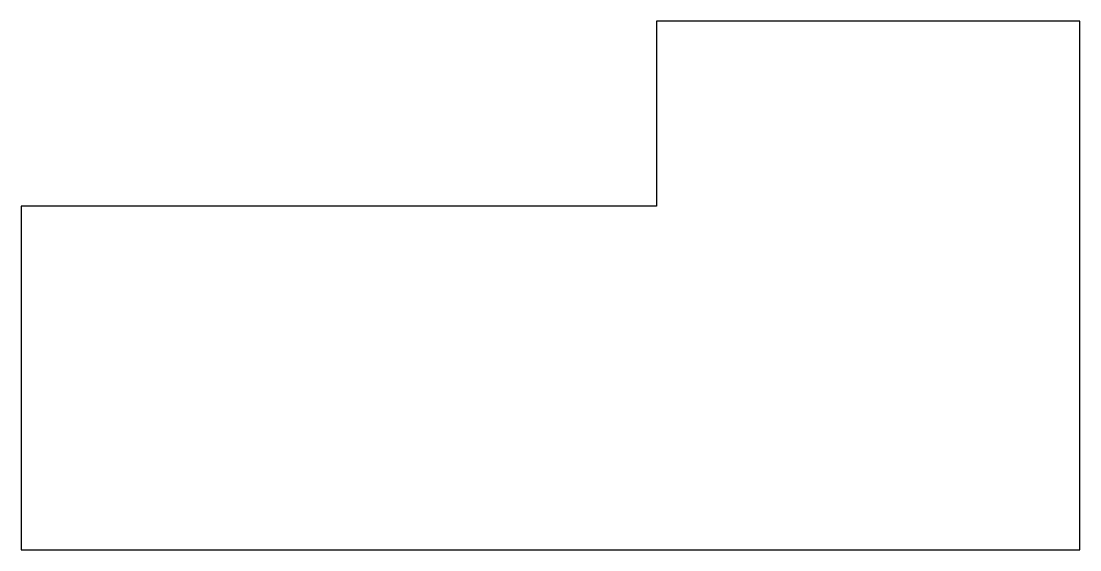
# Model space of a CAD drawing. Header units: millimetres. Extents: x 0 to 8000, y 0 to 4000.
import ezdxf

# ---------------------------------------------------------------- set-up
doc = ezdxf.new("R2010")
doc.units = ezdxf.units.MM
doc.layers.add('AI_PROJECT_BOUNDARY', color=7, linetype='Continuous')

msp = doc.modelspace()

# ---------------------------------------------------------------- linework, layer by layer
at = {"layer": 'AI_PROJECT_BOUNDARY'}
msp.add_lwpolyline([(0, 0), (8000, 0), (8000, 4000), (4800, 4000), (4800, 2600), (0, 2600)], close=True, dxfattribs=at)

doc.saveas('drawing.dxf')
